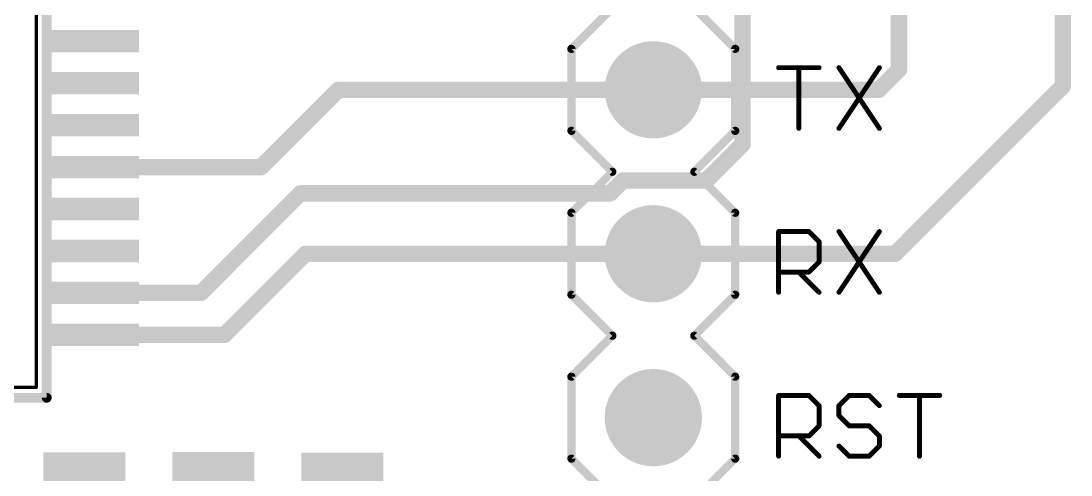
# Model space of a CAD drawing. Extents: x -14.3 to 43.3, y 12 to 70.9.
# Drawn here: x 11.67 to 27.95, y 37.29 to 44.33 of the extents above; entities that cross this region are included whole.
import ezdxf

# ---------------------------------------------------------------- set-up
doc = ezdxf.new("R2010")
doc.units = 0
for name, color, linetype in [('1', 22, 'CONTINUOUS'), ('16', 175, 'CONTINUOUS'), ('17', 82, 'CONTINUOUS'), ('21', 253, 'CONTINUOUS'), ('27', 253, 'CONTINUOUS'), ('51', 253, 'CONTINUOUS')]:
    doc.layers.add(name, color=color, linetype=linetype)

# ---------------------------------------------------------------- blocks, each defined once
blk = doc.blocks.new('ROUNDP')
at = {"const_width": 0.5}
blk.add_lwpolyline([(0, -0.25, 1), (0, 0.25, 1), (0, -0.25)], format="xyb", dxfattribs=at)
blk = doc.blocks.new('RECT')
blk.add_solid([(-0.5, -0.5), (0.5, -0.5), (-0.5, 0.5), (0.5, 0.5)])

msp = doc.modelspace()

# ---------------------------------------------------------------- linework, layer by layer
at = {"layer": '1', "const_width": 0.254}
for points in [[(27.8255, 45.7999), (27.8255, 43.3195)], [(22.86, 42.418), (22.86, 45.6854)], [(15.393, 42.063), (16.5899, 43.2599)], [(16.5899, 43.2599), (21.4755, 43.2599)], [(27.8255, 43.3195), (25.2259, 40.7199)], [(22.2969, 41.8549), (22.86, 42.418)], [(12.8, 42.063), (15.393, 42.063)], [(20.8064, 41.656), (21.0053, 41.8549)], [(21.0053, 41.8549), (22.2969, 41.8549)], [(14.459, 40.113), (16.002, 41.656)], [(16.002, 41.656), (20.8064, 41.656)], [(16.0819, 40.7199), (14.825, 39.463)], [(16.0819, 40.7199), (21.4755, 40.7199)], [(25.2259, 40.7199), (21.4755, 40.7199)], [(12.8, 40.113), (14.459, 40.113)], [(12.8, 39.463), (14.825, 39.463)]]:
    msp.add_lwpolyline(points, dxfattribs=at)
at = {"layer": '1', "const_width": 0.127}
for points in [[(16.5899, 43.3234, 1), (16.5899, 43.1964)], [(16.6348, 43.215, 1), (16.545, 43.3048)], [(21.4755, 43.1964, 1), (21.4755, 43.3234)], [(27.762, 43.3195, 1), (27.889, 43.3195)], [(27.8704, 43.2746, 1), (27.7806, 43.3644)], [(22.9049, 42.3731, 1), (22.8151, 42.4629)], [(22.7965, 42.418, 1), (22.9235, 42.418)], [(12.8, 42.1265, 1), (12.8, 41.9995)], [(15.393, 41.9995, 1), (15.393, 42.1265)], [(15.3481, 42.1079, 1), (15.4379, 42.0181)], [(21.0053, 41.9184, 1), (21.0053, 41.7914)], [(21.0502, 41.81, 1), (20.9604, 41.8998)], [(22.252, 41.8998, 1), (22.3418, 41.81)], [(22.2969, 41.7914, 1), (22.2969, 41.9184)], [(16.002, 41.7195, 1), (16.002, 41.5925)], [(16.0469, 41.6111, 1), (15.9571, 41.7009)], [(20.7615, 41.7009, 1), (20.8513, 41.6111)], [(20.8064, 41.5925, 1), (20.8064, 41.7195)], [(16.0819, 40.7834, 1), (16.0819, 40.6564)], [(16.1268, 40.675, 1), (16.037, 40.7648)], [(21.4755, 40.7834, 1), (21.4755, 40.6564)], [(21.4755, 40.6564, 1), (21.4755, 40.7834)], [(25.181, 40.7648, 1), (25.2708, 40.675)], [(25.2259, 40.6564, 1), (25.2259, 40.7834)], [(12.8, 40.1765, 1), (12.8, 40.0495)], [(14.4141, 40.1579, 1), (14.5039, 40.0681)], [(14.459, 40.0495, 1), (14.459, 40.1765)], [(12.8, 39.5265, 1), (12.8, 39.3995)], [(14.7801, 39.5079, 1), (14.8699, 39.4181)], [(14.825, 39.3995, 1), (14.825, 39.5265)]]:
    msp.add_lwpolyline(points, format="xyb", dxfattribs=at)
at = {"layer": '16', "const_width": 0.254}
for points in [[(25.2855, 45.7999), (25.2855, 43.5735)], [(25.2855, 43.5735), (24.9719, 43.2599)], [(21.4755, 43.2599), (24.9719, 43.2599)]]:
    msp.add_lwpolyline(points, dxfattribs=at)
at = {"layer": '16', "const_width": 0.127}
for points in [[(25.222, 43.5735, 1), (25.349, 43.5735)], [(25.3304, 43.5286, 1), (25.2406, 43.6184)], [(21.4755, 43.3234, 1), (21.4755, 43.1964)], [(24.927, 43.3048, 1), (25.0168, 43.215)], [(24.9719, 43.1964, 1), (24.9719, 43.3234)]]:
    msp.add_lwpolyline(points, format="xyb", dxfattribs=at)
at = {"layer": '21'}
for points, const_width in [([(12.069, 48.888), (12.069, 38.488)], 0.1524), ([(20.8405, 44.5299), (20.2055, 43.8949)], 0.127), ([(22.7455, 43.8949), (22.1105, 44.5299)], 0.127), ([(20.2055, 43.8949), (20.2055, 42.6249)], 0.127), ([(22.7455, 42.6249), (22.7455, 43.8949)], 0.127), ([(23.4186, 43.6036), (24.0456, 43.6036)], 0.0762), ([(23.7321, 42.663), (23.7321, 43.6036)], 0.0762), ([(24.3541, 43.6036), (24.9811, 42.663)], 0.0762), ([(24.9811, 43.6036), (24.3541, 42.663)], 0.0762), ([(20.2055, 42.6249), (20.8405, 41.9899)], 0.127), ([(22.1105, 41.9899), (22.7455, 42.6249)], 0.127), ([(20.8405, 41.9899), (20.2055, 41.3549)], 0.127), ([(22.7455, 41.3549), (22.1105, 41.9899)], 0.127), ([(20.2055, 41.3549), (20.2055, 40.0849)], 0.127), ([(22.7455, 40.0849), (22.7455, 41.3549)], 0.127), ([(23.4186, 40.123), (23.4186, 41.0636)], 0.0762), ([(23.4186, 41.0636), (23.8889, 41.0636)], 0.0762), ([(23.8889, 41.0636), (24.0456, 40.9068)], 0.0762), ([(24.3541, 41.0636), (24.9811, 40.123)], 0.0762), ([(24.9811, 41.0636), (24.3541, 40.123)], 0.0762), ([(24.0456, 40.9068), (24.0456, 40.5933)], 0.0762), ([(24.0456, 40.5933), (23.8889, 40.4365)], 0.0762), ([(23.8889, 40.4365), (23.4186, 40.4365)], 0.0762), ([(23.7321, 40.4365), (24.0456, 40.123)], 0.0762), ([(20.2055, 40.0849), (20.8405, 39.4499)], 0.127), ([(22.1105, 39.4499), (22.7455, 40.0849)], 0.127), ([(20.8405, 39.4499), (20.2055, 38.8149)], 0.127), ([(22.7455, 38.8149), (22.1105, 39.4499)], 0.127), ([(20.2055, 38.8149), (20.2055, 37.5449)], 0.127), ([(22.7455, 37.5449), (22.7455, 38.8149)], 0.127), ([(12.069, 38.488), (6.219, 38.488)], 0.1524), ([(23.4186, 37.583), (23.4186, 38.5236)], 0.0762), ([(23.4186, 38.5236), (23.8889, 38.5236)], 0.0762), ([(23.8889, 38.5236), (24.0456, 38.3668)], 0.0762), ([(24.5108, 38.5236), (24.3541, 38.3668)], 0.0762), ([(24.8244, 38.5236), (24.5108, 38.5236)], 0.0762), ([(24.9811, 38.3668), (24.8244, 38.5236)], 0.0762), ([(25.2896, 38.5236), (25.9167, 38.5236)], 0.0762), ([(25.6031, 37.583), (25.6031, 38.5236)], 0.0762), ([(24.0456, 38.3668), (24.0456, 38.0533)], 0.0762), ([(24.3541, 38.3668), (24.3541, 38.2101)], 0.0762), ([(24.3541, 38.2101), (24.5108, 38.0533)], 0.0762), ([(24.0456, 38.0533), (23.8889, 37.8965)], 0.0762), ([(24.5108, 38.0533), (24.8244, 38.0533)], 0.0762), ([(24.8244, 38.0533), (24.9811, 37.8965)], 0.0762), ([(23.8889, 37.8965), (23.4186, 37.8965)], 0.0762), ([(23.7321, 37.8965), (24.0456, 37.583)], 0.0762), ([(24.5108, 37.583), (24.3541, 37.7398)], 0.0762), ([(24.9811, 37.7398), (24.8244, 37.583)], 0.0762), ([(24.9811, 37.8965), (24.9811, 37.7398)], 0.0762), ([(24.8244, 37.583), (24.5108, 37.583)], 0.0762), ([(20.2055, 37.5449), (20.8405, 36.9099)], 0.127), ([(22.1105, 36.9099), (22.7455, 37.5449)], 0.127)]:
    msp.add_lwpolyline(points, dxfattribs=dict(at, const_width=const_width))
for points, const_width in [([(20.2372, 43.8949, 1), (20.1737, 43.8949)], 0.0635), ([(20.183, 43.9174, 1), (20.2279, 43.8725)], 0.0635), ([(22.7772, 43.8949, 1), (22.7137, 43.8949)], 0.0635), ([(22.723, 43.8725, 1), (22.7679, 43.9174)], 0.0635), ([(23.4186, 43.6227, 1), (23.4186, 43.5846)], 0.0381), ([(23.7511, 43.6036, 1), (23.713, 43.6036)], 0.0381), ([(24.0456, 43.5846, 1), (24.0456, 43.6227)], 0.0381), ([(24.3699, 43.6142, 1), (24.3382, 43.593)], 0.0381), ([(24.997, 43.593, 1), (24.9653, 43.6142)], 0.0381), ([(20.2279, 42.6474, 1), (20.183, 42.6025)], 0.0635), ([(22.7679, 42.6025, 1), (22.723, 42.6474)], 0.0635), ([(23.713, 42.663, 1), (23.7511, 42.663)], 0.0381), ([(24.3382, 42.6736, 1), (24.3699, 42.6524)], 0.0381), ([(24.9653, 42.6524, 1), (24.997, 42.6736)], 0.0381), ([(20.1737, 42.6249, 1), (20.2372, 42.6249)], 0.0635), ([(22.7137, 42.6249, 1), (22.7772, 42.6249)], 0.0635), ([(20.8629, 41.9675, 1), (20.818, 42.0124)], 0.0635), ([(20.818, 41.9675, 1), (20.8629, 42.0124)], 0.0635), ([(22.1329, 42.0124, 1), (22.088, 41.9675)], 0.0635), ([(22.088, 42.0124, 1), (22.1329, 41.9675)], 0.0635), ([(20.2372, 41.3549, 1), (20.1737, 41.3549)], 0.0635), ([(20.183, 41.3774, 1), (20.2279, 41.3325)], 0.0635), ([(22.7772, 41.3549, 1), (22.7137, 41.3549)], 0.0635), ([(22.723, 41.3325, 1), (22.7679, 41.3774)], 0.0635), ([(23.4376, 41.0636, 1), (23.3995, 41.0636)], 0.0381), ([(23.4186, 41.0827, 1), (23.4186, 41.0446)], 0.0381), ([(23.9023, 41.0771, 1), (23.8754, 41.0501)], 0.0381), ([(23.8889, 41.0446, 1), (23.8889, 41.0827)], 0.0381), ([(24.3699, 41.0742, 1), (24.3382, 41.053)], 0.0381), ([(24.997, 41.053, 1), (24.9653, 41.0742)], 0.0381), ([(24.0647, 40.9068, 1), (24.0266, 40.9068)], 0.0381), ([(24.0322, 40.8934, 1), (24.0591, 40.9203)], 0.0381), ([(24.0266, 40.5933, 1), (24.0647, 40.5933)], 0.0381), ([(24.0591, 40.5798, 1), (24.0322, 40.6068)], 0.0381), ([(23.4186, 40.4556, 1), (23.4186, 40.4175)], 0.0381), ([(23.7456, 40.45, 1), (23.7186, 40.4231)], 0.0381), ([(23.8754, 40.45, 1), (23.9023, 40.4231)], 0.0381), ([(23.8889, 40.4175, 1), (23.8889, 40.4556)], 0.0381), ([(20.1737, 40.0849, 1), (20.2372, 40.0849)], 0.0635), ([(20.2279, 40.1074, 1), (20.183, 40.0625)], 0.0635), ([(22.7137, 40.0849, 1), (22.7772, 40.0849)], 0.0635), ([(22.7679, 40.0625, 1), (22.723, 40.1074)], 0.0635), ([(23.3995, 40.123, 1), (23.4376, 40.123)], 0.0381), ([(24.0322, 40.1095, 1), (24.0591, 40.1365)], 0.0381), ([(24.3382, 40.1336, 1), (24.3699, 40.1124)], 0.0381), ([(24.9653, 40.1124, 1), (24.997, 40.1336)], 0.0381), ([(20.8629, 39.4275, 1), (20.818, 39.4724)], 0.0635), ([(20.818, 39.4275, 1), (20.8629, 39.4724)], 0.0635), ([(22.1329, 39.4724, 1), (22.088, 39.4275)], 0.0635), ([(22.088, 39.4724, 1), (22.1329, 39.4275)], 0.0635), ([(20.2372, 38.8149, 1), (20.1737, 38.8149)], 0.0635), ([(20.183, 38.8374, 1), (20.2279, 38.7925)], 0.0635), ([(22.7772, 38.8149, 1), (22.7137, 38.8149)], 0.0635), ([(22.723, 38.7925, 1), (22.7679, 38.8374)], 0.0635), ([(12.0309, 38.488, 1), (12.1071, 38.488)], 0.0762), ([(12.069, 38.4499, 1), (12.069, 38.5261)], 0.0762), ([(23.4376, 38.5236, 1), (23.3995, 38.5236)], 0.0381), ([(23.4186, 38.5427, 1), (23.4186, 38.5046)], 0.0381), ([(23.9023, 38.5371, 1), (23.8754, 38.5101)], 0.0381), ([(23.8889, 38.5046, 1), (23.8889, 38.5427)], 0.0381), ([(24.5108, 38.5427, 1), (24.5108, 38.5046)], 0.0381), ([(24.5243, 38.5101, 1), (24.4974, 38.5371)], 0.0381), ([(24.8379, 38.5371, 1), (24.8109, 38.5101)], 0.0381), ([(24.8244, 38.5046, 1), (24.8244, 38.5427)], 0.0381), ([(25.2896, 38.5427, 1), (25.2896, 38.5046)], 0.0381), ([(25.6222, 38.5236, 1), (25.5841, 38.5236)], 0.0381), ([(25.9167, 38.5046, 1), (25.9167, 38.5427)], 0.0381), ([(24.0647, 38.3668, 1), (24.0266, 38.3668)], 0.0381), ([(24.0322, 38.3534, 1), (24.0591, 38.3803)], 0.0381), ([(24.3731, 38.3668, 1), (24.335, 38.3668)], 0.0381), ([(24.3406, 38.3803, 1), (24.3676, 38.3534)], 0.0381), ([(24.9677, 38.3534, 1), (24.9946, 38.3803)], 0.0381), ([(24.3676, 38.2235, 1), (24.3406, 38.1966)], 0.0381), ([(24.335, 38.2101, 1), (24.3731, 38.2101)], 0.0381), ([(24.0266, 38.0533, 1), (24.0647, 38.0533)], 0.0381), ([(24.0591, 38.0398, 1), (24.0322, 38.0668)], 0.0381), ([(24.5108, 38.0724, 1), (24.5108, 38.0343)], 0.0381), ([(24.4974, 38.0398, 1), (24.5243, 38.0668)], 0.0381), ([(24.8379, 38.0668, 1), (24.8109, 38.0398)], 0.0381), ([(24.8244, 38.0343, 1), (24.8244, 38.0724)], 0.0381), ([(23.4186, 37.9156, 1), (23.4186, 37.8775)], 0.0381), ([(23.7456, 37.91, 1), (23.7186, 37.8831)], 0.0381), ([(23.8754, 37.91, 1), (23.9023, 37.8831)], 0.0381), ([(23.8889, 37.8775, 1), (23.8889, 37.9156)], 0.0381), ([(24.3676, 37.7532, 1), (24.3406, 37.7263)], 0.0381), ([(25.0002, 37.8965, 1), (24.9621, 37.8965)], 0.0381), ([(24.9677, 37.8831, 1), (24.9946, 37.91)], 0.0381), ([(24.9946, 37.7263, 1), (24.9677, 37.7532)], 0.0381), ([(24.0322, 37.5695, 1), (24.0591, 37.5965)], 0.0381), ([(24.5108, 37.6021, 1), (24.5108, 37.564)], 0.0381), ([(24.4974, 37.5695, 1), (24.5243, 37.5965)], 0.0381), ([(24.8109, 37.5965, 1), (24.8379, 37.5695)], 0.0381), ([(24.8244, 37.564, 1), (24.8244, 37.6021)], 0.0381), ([(24.9621, 37.7398, 1), (25.0002, 37.7398)], 0.0381), ([(20.1737, 37.5449, 1), (20.2372, 37.5449)], 0.0635), ([(20.2279, 37.5674, 1), (20.183, 37.5225)], 0.0635), ([(22.7137, 37.5449, 1), (22.7772, 37.5449)], 0.0635), ([(22.7679, 37.5225, 1), (22.723, 37.5674)], 0.0635), ([(23.3995, 37.583, 1), (23.4376, 37.583)], 0.0381), ([(25.5841, 37.583, 1), (25.6222, 37.583)], 0.0381)]:
    msp.add_lwpolyline(points, format="xyb", dxfattribs=dict(at, const_width=const_width))
at = {"layer": '27', "const_width": 0.0508}
for points in [[(11.907, 48.726), (11.907, 38.65)], [(11.907, 38.65), (6.381, 38.65)]]:
    msp.add_lwpolyline(points, dxfattribs=at)
at = {"layer": '27', "const_width": 0.0254}
for points in [[(11.8943, 38.65, 1), (11.9197, 38.65)], [(11.907, 38.6373, 1), (11.907, 38.6627)]]:
    msp.add_lwpolyline(points, format="xyb", dxfattribs=at)

# ---------------------------------------------------------------- block references
at = {"layer": '1'}
for p, xscale, yscale, rotation in [((12.8, 44.013), 0.348, 1.397, 90), ((12.8, 43.363), 0.348, 1.397, 90), ((12.8, 42.713), 0.348, 1.397, 90), ((12.8, 42.063), 0.348, 1.397, 90), ((12.8, 41.413), 0.348, 1.397, 90), ((12.8, 40.763), 0.348, 1.397, 90), ((12.8, 40.113), 0.348, 1.397, 90), ((12.8, 39.463), 0.348, 1.397, 90), ((12.652, 36.6405), 2, 1.27, 270), ((14.652, 36.646), 2, 1.27, 270), ((16.652, 36.6385), 2, 1.27, 90)]:
    msp.add_blockref('RECT', p, dxfattribs=dict(at, xscale=xscale, yscale=yscale, rotation=rotation))
at = {"layer": '17', "xscale": 1.508, "yscale": 1.508}
for p in [(21.4755, 43.2599), (21.4755, 43.2599), (21.4755, 40.7199), (21.4755, 40.7199), (21.4755, 38.1799), (21.4755, 38.1799)]:
    msp.add_blockref('ROUNDP', p, dxfattribs=at)
at = {"layer": '51', "xscale": 0.325, "yscale": 0.9344, "rotation": 90}
for p in [(12.5768, 44.013), (12.5768, 43.363), (12.5768, 42.713), (12.5768, 42.063), (12.5768, 41.413), (12.5768, 40.763), (12.5768, 40.113), (12.5768, 39.463)]:
    msp.add_blockref('RECT', p, dxfattribs=at)

doc.saveas('drawing.dxf')
